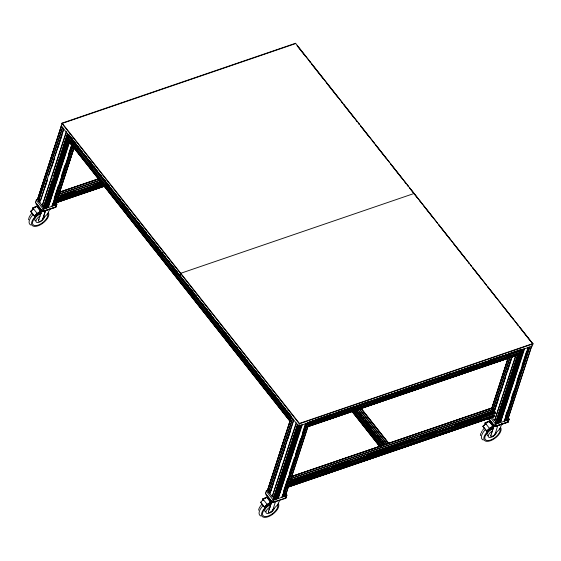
<?xml version="1.0" encoding="UTF-8"?>
<svg xmlns="http://www.w3.org/2000/svg" width="561" height="561" viewBox="0 0 561 561"><rect width="100%" height="100%" fill="white"/><g stroke="black" fill="none" stroke-linecap="round" stroke-linejoin="round"><path stroke-width="0.84" d="M57.11 199.527L57.418 199.919L57.615 197.956L101.506 182.942M494.578 413.569C497.081 414.544 492.453 408.331 494.732 412.104M520.103 351.438L520.384 351.656L309.146 423.92L309.525 422.188M291.131 418.092L290.668 418.324L291.44 416.641L286.552 410.463M41.381 211.735L37.047 206.175L32.804 207.9L32.699 208.776M37.047 214.281L40.904 213.208L37.047 214.281L37.096 213.383L42.755 211.188L41.353 211.616L39.957 216.132M271.37 502.712L267.043 497.144L262.793 498.876L262.688 499.753L262.836 498.981L267.092 497.207M266.987 505.195C276.861 501.366 265.57 507.502 267.092 504.36L271.321 502.649M267.036 505.258L267.141 504.374L262.793 498.876M493.652 426.57L491.31 434.004L493.701 426.633L489.346 421.129L485.104 422.854L484.999 423.737L485.146 422.966L489.395 421.192M53.653 202.844L54.038 203.566M104.984 185.845L56.121 202.556L56.563 202.563L56.633 200.992L103.827 184.864M308.711 425.392L308.403 424.972L519.879 352.946L308.711 425.392L308.291 426.626L307.891 426.528L519.388 354.454L307.975 426.619M288.193 486.85L493.89 416.76L494.381 415.252L288.691 485.314M67.572 139.563L67.222 139.331L290.135 421.15M74.101 147.213L55.287 205.144L55.441 204.576M292.611 418.948L268.95 491.773C268.642 492.677 266.812 490.665 267.702 490.202M480.349 435.645L480.784 433.394M502.032 423.45L499.788 428.92L495.23 433.681M55.855 202.794L56.906 204.127L56.016 206.939L43.05 211.371L42.32 211.153L35.511 202.528L35.652 202.009M38.022 199.162L36.395 199.716L36.255 200.235L43.071 208.86L43.8 209.078L56.759 204.646L56.906 204.127M56.016 206.939L56.163 206.42M285.844 493.771L286.895 495.097L286.748 495.615L273.789 500.047L273.046 502.34L272.316 502.123L265.5 493.498L265.641 492.979M268.011 490.132L266.391 490.686L266.244 491.205L273.06 499.83L273.789 500.047M266.37 494.122L266.18 494.62L272.513 502.347L286.005 497.909L286.152 497.39M488.329 418.148L494.62 426.108L495.349 426.325L508.315 421.893L508.455 421.374M508.154 417.756L509.206 419.081L509.058 419.6L496.099 424.032L495.37 423.814L490.651 417.847M63.681 128.651L39.705 202.507L42.299 205.719L66.598 131.842M292.898 418.218L292.428 418.31L268.474 491.934M39.011 219.049L38.583 220.368L39.908 216.069M275.675 501.001L272.863 509.879A2.644 1.283 -38.3 0 1 270.143 512.389A2.644 1.283 -38.3 0 1 268.572 511.344L271.342 502.586L267.141 504.374M35.511 202.528L36.395 199.716M531.737 342.568L532.817 343.935L295.57 43.267L62.075 123.132L61.212 125.79L298.578 426.101L532.207 346.186L532.95 343.893L519.402 326.754M62.622 127.978L38.59 201.027L37.461 199.569L61.451 125.713M37.489 199.681L61.535 125.629M37.559 199.793L61.422 125.755M38.485 200.964L62.411 127.312L62.888 127.151M37.047 206.175L32.847 208.005M40.862 199.786L47.313 179.927M48.933 174.962L54.578 157.585M55.111 155.93L63.716 129.451M45.02 187.451L47.44 180.004M51.745 166.764L54.705 157.662M57.93 147.732L61.962 135.32M42.194 205.656L66.121 132.003L66.493 132.087M68.526 136.618L45.132 208.615L44.705 208.608L43.414 207.198L67.629 133.294M42.32 211.153L43.071 208.86M52.369 180.488L44.305 205.312L41.97 204.604M53.982 175.523L59.627 158.139M60.167 156.484L67.699 133.315M45.771 201.245L43.891 207.037L43.414 207.198M50.616 186.35L52.496 180.558M56.794 167.318L59.754 158.216M63.519 146.631L67.011 135.874M43.05 211.371L43.8 209.078M44.34 208.369L68.274 134.724L69.066 134.963L68.463 135.517L291.026 417.111M68.372 134.822L44.501 208.517L68.491 134.899M44.705 208.608L68.561 134.935M44.782 208.629L68.708 134.977M44.852 208.643L68.786 134.991M44.999 208.643L68.659 135.818M46.205 207.738L47.552 203.566M51.31 192.016L54.27 182.879M56.423 176.294L60.455 163.84M62.068 158.91L67.18 143.153M38.534 220.312A2.644 1.283 -38.3 0 0 40.097 221.35A2.644 1.283 -38.3 0 0 42.818 218.839L45.427 210.817M42.874 218.902L45.476 210.88M68.568 140.285L46.521 208.138L46.325 207.738M47.306 206.217L68.547 140.839M69.255 141.744L48.134 207.479L69.859 141.309M54.172 198.391L58.211 185.943M61.429 176.049L64.929 165.257M68.687 153.707L71.114 146.225M71.969 145.004L52.068 206.238L51.878 205.838M52.853 204.316L71.941 145.565M72.657 146.463L53.688 205.585L73.26 146.035M55.399 205.088L74.297 147.08M55.525 204.905L74.325 147.031M179.899 275.942L180.761 273.284L414.256 193.419L414.137 193.783M295.451 43.625L295.57 43.267M265.5 493.498L266.391 490.686M290.163 419.775L67.734 138.027L290.619 419.544L290.163 419.775L290.016 421.178M267.45 490.538L291.475 416.641M267.485 490.651L291.524 416.606M267.548 490.763L291.44 416.683M296.32 423.646L272.288 496.695L269.694 493.484L293.669 419.621M270.851 490.763L293.705 420.42M270.437 492.488L273.936 481.731M274.476 480.076L279.581 464.354M281.194 459.389L285.226 446.977M287.919 438.702L290.339 431.255M272.183 496.625L296.117 422.98L296.481 423.057M271.391 502.649L268.95 509.963M274.329 499.346L298.263 425.694L299.055 425.932L275.121 499.585L274.694 499.585L273.403 498.175L297.618 424.27M273.06 499.83L272.316 502.123A0.715 0.505 18 0 1 272.036 501.836M297.688 424.291L274.294 496.282L271.959 495.58L272.674 496.492M278.992 482.292L273.88 498.014C273.894 498.168 272.183 496.702 273.375 498.147M280.065 478.982L284.637 464.908M286.25 459.943L290.282 447.531M292.968 439.256L295.395 431.809M274.49 499.486L298.417 425.841M274.553 499.521L298.487 425.876M274.694 499.585L299.441 423.443L532.936 343.577M274.771 499.599L298.775 425.96M274.918 499.62L298.852 425.967M274.988 499.613L298.922 425.967M276.194 498.708L277.001 496.226M280.759 484.641L283.726 475.504M287.484 463.954L289.911 456.472M294.742 441.612L296.629 435.785M277.295 497.186L300.689 425.196M301.664 425.266L278.123 498.456L302.267 424.838L301.937 424.439M283.621 491.015L287.66 478.568M289.273 473.638L294.385 457.881M295.451 454.606L300.57 438.849M302.716 432.265L305.675 423.127M282.842 495.293L306.236 423.296M307.484 422.538L283.677 496.555L307.821 422.938L307.428 422.735M309.363 421.9L285.276 496.113L285.43 495.552M285.388 496.057L309.427 422.012M286.005 497.909L286.895 495.097M491.646 408.731L508.322 357.315M491.674 408.843L508.322 357.483M491.738 408.955L508.406 357.645M492.397 410.954L509.872 357.161M489.346 421.129L493.68 426.697M492.874 410.792L510.349 356.999M493.89 411.669L511.898 356.228M494.774 409.782L511.983 356.817M494.9 409.853L498.392 399.095M500.545 392.476L505.657 376.754M507.27 371.789L511.842 357.722M516.211 355.071L494.599 420.68L515.734 355.239M497.726 425.771L495.167 433.863A2.644 1.283 -38.3 0 1 492.446 436.374A2.644 1.283 -38.3 0 1 490.882 435.329L491.261 433.941M520.79 349.861L496.864 423.506L520.671 349.776L521.365 349.917L497.432 423.569L497.004 423.562L495.714 422.16L517.494 355.127M494.62 426.108L495.37 423.814M517.572 355.723L496.604 420.266L495.047 419.796M499.416 412.062L503.988 397.994M505.601 393.03L510.706 377.308M512.319 372.343L517.431 356.621M495.349 426.325L496.099 424.032M496.639 423.331L520.033 351.333M497.004 423.562L520.86 349.889M497.081 423.583L521.155 349.952L497.228 423.597M497.298 423.597L521.232 349.945M503.077 408.59L498.498 422.692L498.841 423.078L522.817 349.244M505.223 402.006L509.262 389.558M512.481 379.664L515.98 368.872M519.738 357.322L522.165 349.833M499.599 421.171L522.992 349.18M524.24 348.423L500.433 422.44L524.577 348.823L524.226 348.683M505.664 415.827L507.011 411.655M511.309 398.45L513.736 390.968M516.954 381.073L519.914 371.936M522.067 365.351L526.639 351.249M505.152 419.27L528.546 347.28M529.521 347.35L505.987 420.54L529.836 346.845M531.737 345.99L507.579 420.098L531.667 345.885M508.315 421.893L509.206 419.081M49.368 210.186L47.489 213.965L42.931 218.727M279.357 501.162L277.478 504.935L272.919 509.697M382.202 441.149C385.709 446.451 386.319 442.895 383.058 445.224L355.372 410.196M491.562 408.099L492.972 409.691L492.109 408.787M309.188 423.892L308.88 423.485L329.588 416.402M36.227 203.236L42.524 211.378L55.819 206.932L55.974 206.385M488.484 418.233L494.823 426.332L508.119 421.886L508.266 421.339M68.547 135.355L291.075 416.998M68.547 136.533L68.084 136.688L290.654 418.254M488.4 418.576L494.697 426.718L507.993 422.272L508.147 421.725M68.379 138.343L69.564 137.249M35.07 207.773L36.724 206.245L37.089 206.483L40.799 211.174L39.691 212.198M38.779 212.472L40.434 210.936L40.799 211.174M265.058 498.75L266.72 497.214L267.078 497.453L270.788 502.151L269.68 503.168M268.768 503.441L270.43 501.913L270.788 502.151M487.362 422.735L489.024 421.199L489.381 421.437L493.091 426.129L491.99 427.152M491.071 427.426L492.733 425.89L493.091 426.129M68.687 135.194L211.034 315.037L199.695 300.577M507.691 420.042L507.74 419.53M36.199 203.552L36.1 204.078L42.398 211.756L55.693 207.318L55.848 206.764M266.187 494.529L266.089 495.054L272.387 502.733L285.682 498.287L285.837 497.74M285.865 497.88L285.963 497.355M360.695 408.036L388.612 443.323L386.627 443.926L359.061 408.934M42.867 211.076L37.152 213.404L32.804 207.9M493.701 426.633L489.451 428.359L485.104 422.854M493.631 426.633L489.395 428.345L489.297 429.172L493.154 428.099M295.584 43.583L61.962 123.49L299.322 423.807L532.95 343.893M59.171 192.213L99.129 178.643L59.424 192.276M59.508 192.367L99.262 178.77M58.779 194.106L99.36 180.221M59.48 194.218L100.061 180.333M58.505 195.957L100.749 181.512M58.344 196.217L101.408 181.491M59.873 196.048L75.609 190.663M94.655 184.148L99.627 182.444M57.692 198.075L101.618 183.124M57.755 198.208L101.646 183.195M57.797 198.356L101.674 183.265M57.811 198.426L102.537 183.131M57.825 198.573L102.544 183.202M57.825 198.636L102.551 183.342M57.804 198.748L102.523 183.454M67.874 195.831L75.328 193.279M89.409 188.461L101.829 184.211M57.432 199.898L102.979 184.317M71.885 195.326L74.368 194.478M93.421 187.963L95.903 187.108M56.934 201.413L103.315 185.551M56.205 202.647L104.598 186.133M56.381 202.724L104.556 186.224M316.011 419.663L331.747 414.284M337.547 412.3L353.283 406.914M359.075 404.937L368.191 401.816M381.438 397.286L387.237 395.302M402.973 389.916L418.709 384.537M424.509 382.553L440.245 377.174M446.037 375.19L451.836 373.205M466.745 368.107L474.199 365.555M488.28 360.737L504.016 355.358M509.816 353.374L520.58 349.692M486.703 361.424L310.289 421.767L520.748 350.015L520.769 350.485L309.574 422.728M488.358 360.856L520.692 349.875M309.553 422.258L520.748 350.015M309.602 422.545L520.79 350.239L309.595 422.608M352.778 408.471L355.26 407.623M374.306 401.108L390.042 395.722M395.842 393.738L413.233 387.791M438.085 379.292L442.222 377.876M459.613 371.929L477.004 365.975M481.149 364.559L495.23 359.748M442.089 378.787L444.578 377.939M463.624 371.424L466.107 370.576M485.16 364.061L487.642 363.205M506.695 356.691L509.178 355.842M308.024 426.655L519.486 354.391M291.18 476.57L491.836 407.959M291.138 476.654L491.92 408.015M291.58 476.661L492.011 408.106M290.85 478.4L492.937 409.278M290.724 478.792L492.831 409.691M290.577 480.251L492.663 411.129L492.292 409.565M290.416 480.518L494.157 410.827M291.117 480.623L328.388 467.874M332.526 466.457L349.924 460.511M367.315 454.564L413.695 438.695M419.488 436.717L436.886 430.764M454.277 424.817L494.031 411.22M289.686 482.25L495.083 411.998M289.764 482.369L495.16 412.111M289.799 482.439L495.223 412.251M289.855 482.579L495.251 412.321M289.062 483.007L495.272 412.398M289.069 483.147L495.293 412.538M289.069 483.217L495.293 412.679M289.048 483.33L495.272 412.791M290.009 483.526L295.808 481.541M299.946 480.125L314.027 475.307M342.189 465.679L349.643 463.127M363.717 458.309L397.679 446.696M429.151 435.932L436.605 433.38M450.686 428.569L481.324 418.085M289.504 484.199L494.9 413.941M303.957 479.62L306.439 478.771M325.492 472.257L327.975 471.408M346.2 465.174L348.683 464.326M367.728 457.811L370.218 456.956M289.013 485.714L494.409 415.456M287.807 487.144L494.038 416.606M287.667 487.299L493.989 416.69M506.527 422.272L507.102 422.075M504.051 420.792L504.395 421.178L528.196 347.175M495.679 422.131C496.415 420.54 494.024 422.321 496.19 421.998M492.285 417.209L492.004 417.461L494.493 420.61M40.076 202.276L39.705 202.507M40.147 200.046L40.708 200.221M39.039 200.144L40.595 200.614M52.292 204.148L54.038 204.674M46.745 206.048L48.491 206.574M504.591 419.102L506.338 419.628M499.045 421.002L500.784 421.528M269.028 491.12L270.584 491.59M282.281 495.118L284.027 495.651M276.734 497.018L278.48 497.544M281.867 496.815L282.085 497.2L306.026 423.296M276.314 498.715L276.51 499.108L300.416 425.133M270.143 493.294L269.694 493.484M486.142 423.478A8.885 4.306 -38.3 0 0 482.832 426.304L486.899 431.241A8.976 4.355 -38.3 0 1 489.409 428.969M482.832 426.304L486.899 431.241M33.842 208.517A8.885 4.306 -38.3 0 0 30.532 211.35L34.6 216.28A8.976 4.355 -38.3 0 1 37.117 214.014M30.532 211.35L34.6 216.28M263.831 499.493A8.885 4.306 -38.3 0 0 260.521 502.319L260.879 502.565A8.976 4.355 -38.3 0 1 261.209 502.214M260.521 502.319L264.589 507.256A8.976 4.355 -38.3 0 1 267.499 504.704M297.211 45.637L310.759 62.776M311.846 64.15L342.736 103.231M343.816 104.605L357.364 121.744M358.451 123.118L359.531 124.486M360.618 125.86L374.166 142.999M375.246 144.373L389.341 162.199M390.421 163.567L406.136 183.454M407.223 184.821L408.303 186.196M409.39 187.563L422.938 204.709M424.025 206.076L437.573 223.222M438.653 224.589L469.543 263.67M470.63 265.044L471.71 266.412M472.797 267.786L486.345 284.925M487.425 286.299L500.973 303.438M502.06 304.812L518.315 325.38M297.078 45.686L305.752 56.654M309.546 61.451L310.626 62.825M311.713 64.192L323.094 78.596M326.341 82.705L337.722 97.109M341.516 101.906L342.603 103.28M343.683 104.648L354.524 118.364M356.151 120.419L357.231 121.786M358.318 123.161L359.405 124.535M360.485 125.902L369.699 137.557M372.953 141.674L374.033 143.041M375.12 144.415L386.501 158.812M390.295 163.616L401.669 178.012M404.923 182.129L406.01 183.496M407.09 184.871L408.177 186.238M409.257 187.612L417.391 197.893M419.558 200.642L420.638 202.009M421.725 203.384L422.805 204.751M423.892 206.125L433.646 218.467M438.527 224.638L449.901 239.035M453.695 243.832L465.076 258.235M468.33 262.345L469.41 263.719M470.497 265.087L471.584 266.461M472.664 267.828L481.338 278.803M485.132 283.6L486.212 284.974M487.299 286.341L497.053 298.683M501.927 304.854L513.308 319.251M517.102 324.055L518.189 325.422M519.269 326.797L530.11 340.506M489.024 421.199L492.733 425.89M495.167 433.863L495.118 433.8A2.644 1.283 -38.3 0 1 492.397 436.311A2.644 1.283 -38.3 0 1 490.833 435.266L490.882 435.329M360.877 408.064L388.619 443.183M360.576 408.064L388.261 443.092M359.194 408.534L386.88 443.562M357.792 409.523L385.477 444.55M357.364 409.165L385.049 444.193M361.032 414.362L362.118 415.736M363.205 417.111L364.292 418.485M365.379 419.859L370.26 426.037M377.862 435.659L378.948 437.026M380.035 438.4L381.122 439.775M355.976 409.635L383.661 444.663M355.786 409.726L383.535 444.719M355.723 409.768L383.408 444.796M355.66 409.818L383.289 444.894M355.548 409.923L383.233 444.95M355.506 409.972L383.142 445.055M355.422 410.084L383.107 445.111M355.478 411.178L356.565 412.552M366.333 424.915L369.047 428.352M370.134 429.726L371.221 431.093M372.308 432.468L373.388 433.842M354.461 410.652L382.146 445.679M353.9 411.318L381.585 446.346M352.883 410.799L381.108 446.514M352.315 411.486L364.797 427.286M365.884 428.66L366.971 430.035M368.051 431.409L379.453 445.827M351.964 411.262L380.19 446.97M351.95 411.353L380.211 447.18M62.075 123.132L299.441 423.443M71.233 137.711L72.32 139.086M90.237 161.75L91.324 163.125M107.06 183.04L108.147 184.415M126.064 207.079L127.151 208.454M145.061 231.118L146.148 232.485M161.891 252.408L162.978 253.782M172.746 266.145L173.833 267.513M191.75 290.177L192.83 291.552M208.573 311.474L209.66 312.842M227.577 335.506L228.657 336.88M246.574 359.545L247.66 360.919M255.262 370.533L256.342 371.908M274.259 394.572L275.346 395.947M68.933 135.019L70.02 136.393M71.107 137.768L73.821 141.197M74.908 142.571L75.994 143.946M78.161 146.694L77.081 145.32L78.098 146.73M79.248 148.069L80.335 149.443L79.185 148.104M83.596 153.56L84.676 154.934M85.763 156.309L86.85 157.683M87.937 159.058L89.024 160.432M90.111 161.806L92.824 165.236M94.991 167.984L93.904 166.61L94.928 168.019M100.419 174.85L101.506 176.224M102.593 177.599L103.68 178.973M104.767 180.347L105.847 181.722M106.934 183.096L109.647 186.525M111.821 189.274L110.734 187.9L111.758 189.309M117.789 196.834L120.51 200.263M121.59 201.637L122.677 203.012M123.764 204.386L124.851 205.761M125.937 207.135L128.651 210.564M134.619 218.124L135.706 219.498M138.42 222.927L139.507 224.302M140.594 225.676L141.681 227.051M142.76 228.425L143.847 229.8M144.934 231.174L146.021 232.542M151.449 239.414L152.536 240.788M153.623 242.163L156.337 245.592L148.672 236.013M157.417 246.966L158.504 248.341M159.59 249.715L160.677 251.09M161.764 252.464L162.851 253.838M163.931 255.206L165.018 256.58M168.279 260.704L169.366 262.078M170.446 263.453L171.533 264.827M172.62 266.195L175.334 269.631M176.42 271.005L177.507 272.38M179.674 275.128L178.594 273.754L179.611 275.163M185.102 281.994L186.189 283.368M187.276 284.743L188.363 286.117M189.45 287.491L190.537 288.859M191.617 290.233L194.33 293.669M196.504 296.418L195.417 295.044L196.441 296.453M201.932 303.284L203.019 304.658M204.106 306.033L205.193 307.407M206.273 308.781L207.36 310.156M208.447 311.523L211.16 314.959M217.135 322.512L218.222 323.886M219.302 325.261L222.016 328.697M223.103 330.071L224.19 331.446M225.277 332.82L226.364 334.188M227.45 335.562L228.53 336.937M236.132 346.551L237.219 347.925M239.933 351.361L241.02 352.736M242.107 354.11L243.186 355.485M244.273 356.852L245.36 358.227M246.447 359.601L247.534 360.975M252.962 367.841L254.049 369.215M255.129 370.59L257.85 374.026M258.93 375.4L260.016 376.775M261.103 378.149L262.19 379.517M263.277 380.891L264.357 382.265M269.792 389.138L270.872 390.505M271.959 391.88L273.046 393.254M274.133 394.628L276.846 398.065M277.933 399.439L279.02 400.813M280.1 402.181L281.187 403.555M286.615 410.428L287.702 411.802M288.789 413.169L289.876 414.544M68.87 135.054L75.931 143.981M81.359 150.853L82.446 152.227M83.526 153.602L92.754 165.278M96.015 169.394L97.102 170.768M98.729 172.83L109.584 186.568M112.845 190.684L113.925 192.058M115.012 193.433L128.588 210.606M131.842 214.723L137.27 221.595M138.357 222.962L145.958 232.584M157.353 247.001L160.614 251.125M161.701 252.499L162.781 253.874M163.868 255.248L164.955 256.622M166.042 257.99L177.444 272.415M180.698 276.538L181.785 277.912M182.872 279.287L183.952 280.654M185.039 282.029L194.267 293.705M212.184 316.369L213.271 317.743M216.525 321.867L230.094 339.033M233.355 343.157L238.783 350.022M239.87 351.396L245.297 358.269M246.384 359.636L247.471 361.011M250.185 364.447L257.78 374.061M258.866 375.435L262.127 379.559M263.207 380.933L264.294 382.3M265.381 383.675L276.783 398.1M277.87 399.474L278.95 400.849M280.037 402.223L281.124 403.597M282.751 405.652L285.465 409.088M212.058 316.46L291.376 416.683M68.638 135.243L291.152 416.886M72.362 141.316L73.989 143.371M75.076 144.745L76.163 146.119M77.25 147.494L78.337 148.868M89.732 163.293L92.993 167.409M105.475 183.209L110.363 189.387M122.305 204.499L125.019 207.935M126.106 209.309L127.193 210.677M139.135 225.788L141.849 229.225M142.936 230.599L144.016 231.974M145.103 233.341L146.19 234.715M155.958 247.078L158.672 250.515M159.759 251.889L160.846 253.263M161.933 254.638L163.02 256.005M172.788 268.368L175.502 271.805M176.589 273.179L177.676 274.553M189.618 289.658L194.506 295.843M206.448 310.955L209.702 315.072M210.789 316.446L211.876 317.821M223.271 332.245L226.532 336.362M227.619 337.736L228.699 339.11M240.101 353.535L241.188 354.91M242.275 356.284L243.362 357.652M244.442 359.026L245.529 360.4M256.931 374.825L260.185 378.948M261.272 380.316L262.359 381.69M273.761 396.115L277.015 400.238M70.714 140.755L71.794 142.129M68.112 140.25L71.913 145.061M73 146.428L74.08 147.802M75.167 149.177L86.569 163.602M87.656 164.976L88.743 166.351M89.823 167.725L90.91 169.092M91.997 170.467L103.399 184.892M104.479 186.266L105.566 187.64M106.653 189.015L107.74 190.389M108.827 191.757L122.396 208.93M124.023 210.992L139.766 230.908M140.853 232.282L154.422 249.449M155.509 250.823L156.596 252.198M157.683 253.572L171.252 270.739M172.339 272.113L173.426 273.488M174.506 274.862L188.082 292.036M189.169 293.403L190.249 294.777M191.336 296.152L204.905 313.326M205.992 314.7L207.079 316.067M208.706 318.129L223.909 337.364M225.536 339.419L239.105 356.593M240.192 357.967L241.279 359.342M242.366 360.716L255.935 377.883M257.022 379.257L258.109 380.631M259.196 382.006L270.591 396.424M271.678 397.798L272.765 399.173M273.852 400.547L274.939 401.921M276.566 403.983L289.595 420.462M67.208 139.472L289.876 421.171M266.72 497.214L270.43 501.913M36.724 206.245L40.434 210.936M272.863 509.879L272.814 509.816A2.644 1.283 -38.3 0 1 270.086 512.326A2.644 1.283 -38.3 0 1 268.523 511.281L268.572 511.344M261.412 503.231L264.589 507.256M30.981 225.094A11.465 5.561 -38.3 0 1 32.966 214.793M28.576 219.849A10.315 5.007 -38.3 0 1 28.744 218.517M28.969 217.801A10.315 5.007 -38.3 0 1 32.075 213.159M48.393 212.703A10.315 5.007 -38.3 0 1 42.075 223.748A10.315 5.007 -38.3 0 1 31.57 224.155A10.315 5.007 -38.3 0 1 40.083 213.026M47.482 213.39A9.172 4.446 -38.3 0 1 41.865 223.208A9.172 4.446 -38.3 0 1 32.524 223.58A9.172 4.446 -38.3 0 1 40.097 213.685M35.56 220.88A5.014 2.433 -38.3 0 1 35.932 216.932A5.014 2.433 -38.3 0 1 41.381 213.72M44.396 216.679A5.014 2.433 -38.3 0 1 40.224 221.805A5.014 2.433 -38.3 0 1 35.967 221.181A5.014 2.433 -38.3 0 1 40.133 216.062M34.242 216.041A8.885 4.306 -38.3 0 1 37.152 213.489M30.89 211.588A8.976 4.355 -38.3 0 1 31.556 210.908M31.907 210.571A8.976 4.355 -38.3 0 1 32.636 209.926M33.015 209.618A8.976 4.355 -38.3 0 1 33.408 209.323M37.391 204.702A0.715 0.505 18 0 1 37.068 204.534M42.973 210.803A0.715 0.505 18 0 1 42.068 210.08M54.228 207.318A0.715 0.505 18 0 1 53.709 207.318M260.97 516.071A11.465 5.561 -38.3 0 1 262.955 505.763M258.6 510.18A10.315 5.007 -38.3 0 1 262.064 504.136M278.382 503.673A10.315 5.007 -38.3 0 1 272.064 514.717A10.315 5.007 -38.3 0 1 261.559 515.131A10.315 5.007 -38.3 0 1 270.072 504.002M277.471 504.367A9.172 4.446 -38.3 0 1 271.854 514.185A9.172 4.446 -38.3 0 1 262.513 514.549A9.172 4.446 -38.3 0 1 270.086 504.655M265.549 511.849A5.014 2.433 -38.3 0 1 265.5 508.476A5.014 2.433 -38.3 0 1 270.192 504.914M274.189 508.652A5.014 2.433 -38.3 0 1 269.336 513.182A5.014 2.433 -38.3 0 1 265.977 511.842A5.014 2.433 -38.3 0 1 270.122 507.032M264.231 507.018A8.885 4.306 -38.3 0 1 267.141 504.458M263.004 500.594A8.976 4.355 -38.3 0 1 263.397 500.293M285.03 497.93A0.715 0.505 18 0 1 284.799 498.091M483.28 440.048A11.465 5.561 -38.3 0 1 485.265 429.747M481.268 432.755A10.315 5.007 -38.3 0 1 481.99 431.227M482.474 430.448A10.315 5.007 -38.3 0 1 484.367 428.12M500.693 427.657A10.315 5.007 -38.3 0 1 494.592 438.548A10.315 5.007 -38.3 0 1 483.933 439.389A10.315 5.007 -38.3 0 1 491.709 428.359M499.781 428.352A9.172 4.446 -38.3 0 1 494.164 438.169A9.172 4.446 -38.3 0 1 484.823 438.534A9.172 4.446 -38.3 0 1 492.397 428.639M487.86 435.834A5.014 2.433 -38.3 0 1 488.231 431.886A5.014 2.433 -38.3 0 1 493.68 428.674M496.499 432.636A5.014 2.433 -38.3 0 1 491.646 437.166A5.014 2.433 -38.3 0 1 488.28 435.827A5.014 2.433 -38.3 0 1 492.432 431.016M486.541 431.002A8.885 4.306 -38.3 0 1 489.451 428.443M483.512 426.199A8.976 4.355 -38.3 0 1 483.855 425.862M484.199 425.526A8.976 4.355 -38.3 0 1 484.564 425.203M485.7 424.277A8.976 4.355 -38.3 0 1 486.099 423.99M489.515 419.586A0.715 0.505 18 0 1 489.248 419.369M494.465 425.939A0.715 0.505 18 0 1 494.234 425.547M495.097 425.764A0.715 0.505 18 0 1 494.423 424.915M42.734 206.56C43.351 208.278 44.417 205.705 42.734 206.56M38.457 201.133C39.053 202.858 40.147 200.291 38.457 201.133M268.446 492.109C269.042 493.834 270.136 491.261 268.446 492.109"/></g></svg>
